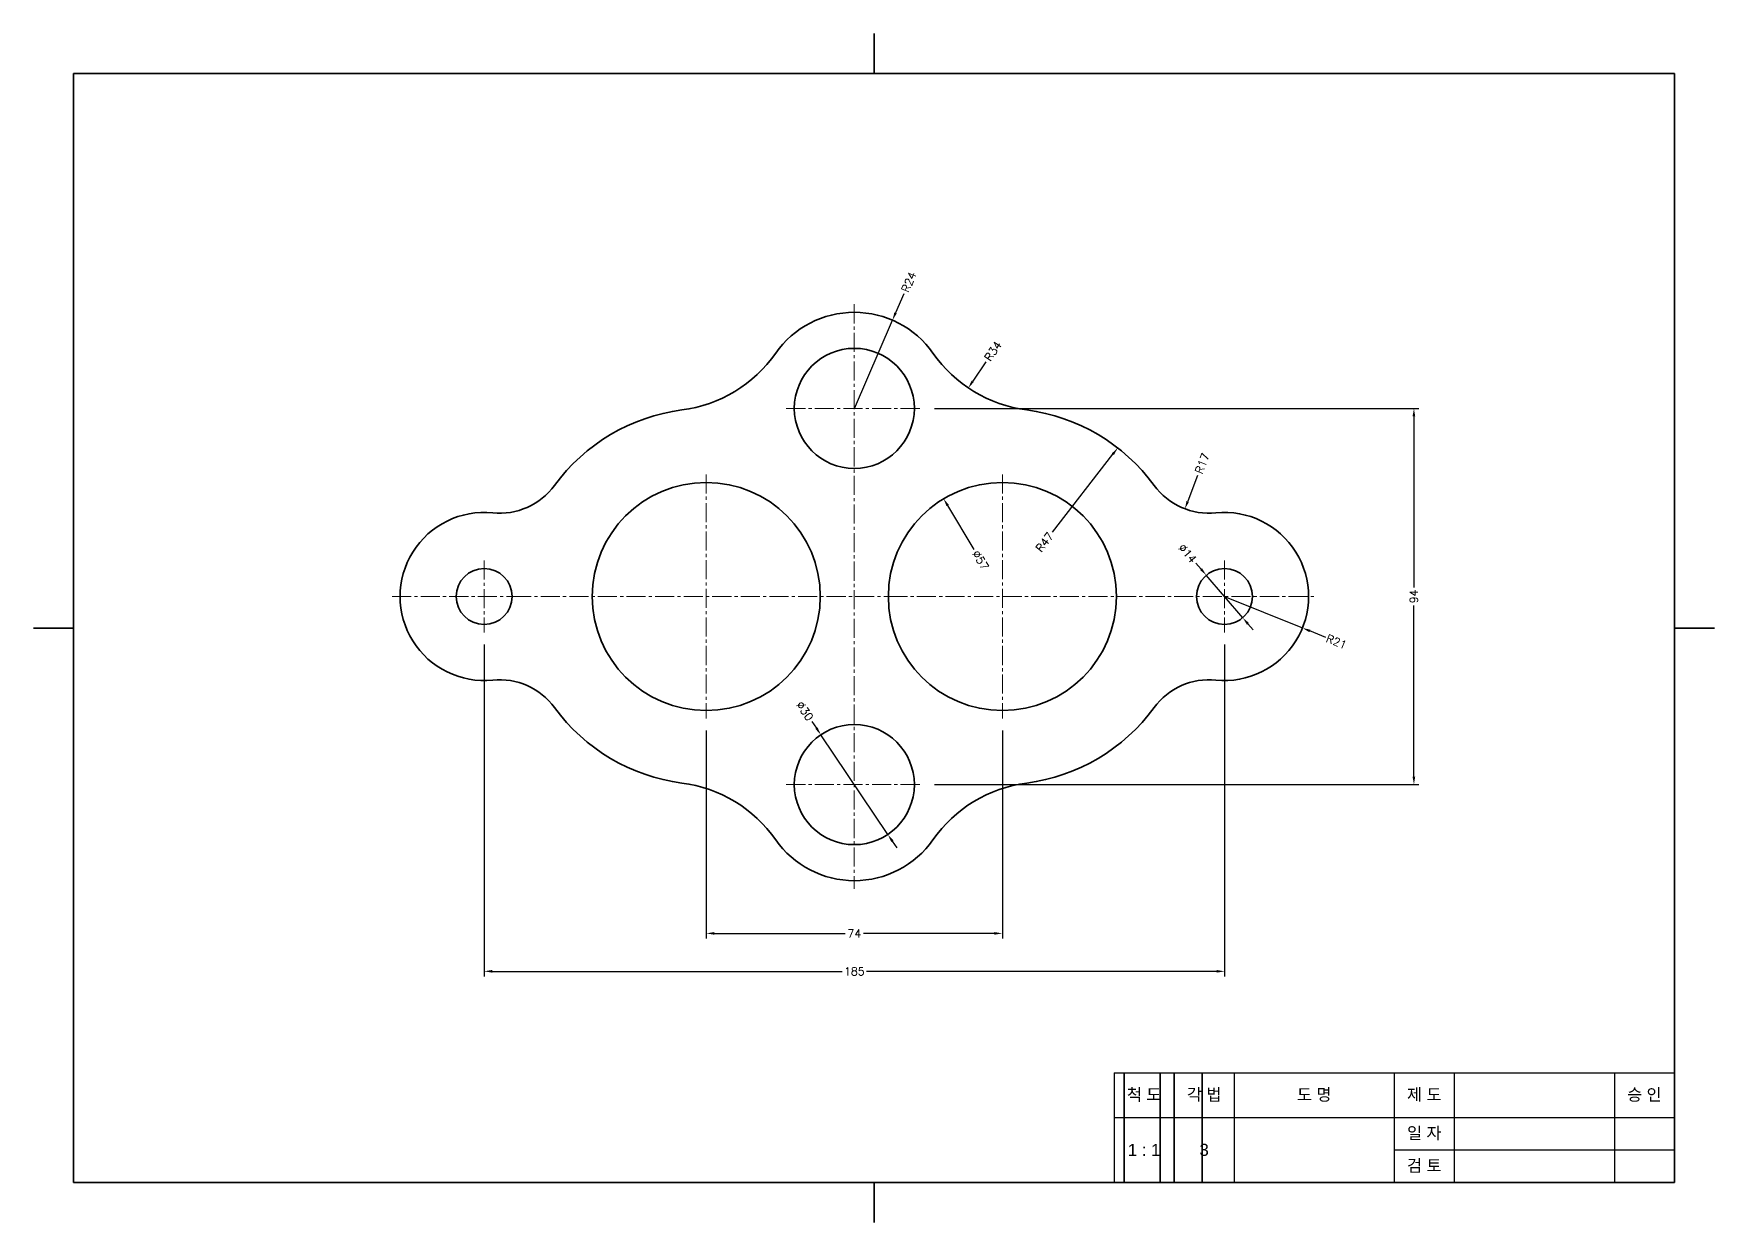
# Model space of a CAD drawing. Header units: millimetres. Extents: x 0 to 11420, y 0 to 297.
# Drawn here: x 10500 to 10920, y 0 to 297 of the extents above; entities that cross this region are included whole.
import ezdxf

# ---------------------------------------------------------------- set-up
doc = ezdxf.new("R2010")
doc.units = ezdxf.units.MM
doc.header["$LTSCALE"] = 0.25
doc.linetypes.add('CENTER2', pattern=[28.575, 19.05, -3.175, 3.175, -3.175])
for name, color, linetype, lineweight in [('1_윤곽선', 4, 'Continuous', 35), ('2_외형선', 7, 'Continuous', 35), ('4_중심선', 1, 'CENTER2', 18)]:
    doc.layers.add(name, color=color, linetype=linetype, lineweight=lineweight)
doc.styles.get("Standard").update_dxf_attribs({"font": 'arial.ttf'})
doc.styles.add('주석', font='romans.shx', dxfattribs={"height": 2, "bigfont": 'whgtxt.shx'})
doc.dimstyles.new('주석', dxfattribs={"dimscale": 0, "dimtxt": 2, "dimasz": 2, "dimexe": 1.25, "dimexo": 3, "dimtad": 0, "dimtxsty": '주석', "dimcen": 0, "dimclrd": 3, "dimclre": 3, "dimclrt": 3, "dimadec": 0, "dimazin": 0, "dimtfac": 1, "dimtmove": 0, "dimatfit": 3, "dimfxl": 5, "dimtfill": 1, "dimarcsym": 0})

# ---------------------------------------------------------------- blocks, each defined once
blk = doc.blocks.new('*T310')
at = {"layer": '1_윤곽선', "color": 0, "linetype": 'ByBlock', "lineweight": -2, "transparency": 16777216}
for p, q in [((0, 0), (140, 0)), ((0, 0), (0, -27.35)), ((140, 0), (140, -27.35)), ((0, -27.35), (140, -27.35))]:
    blk.add_line(p, q, dxfattribs=at)
at = {"layer": '1_윤곽선', "color": 3, "linetype": 'ByBlock', "lineweight": -2, "transparency": 16777216}
for p, q in [((15, 0), (15, -27.35)), ((30, 0), (30, -27.35)), ((70, 0), (70, -27.35)), ((85, 0), (85, -27.35)), ((125, 0), (125, -27.35)), ((0, -11.14), (140, -11.14)), ((70, -19.24), (140, -19.24))]:
    blk.add_line(p, q, dxfattribs=at)
at = {"layer": '1_윤곽선', "color": 2, "transparency": 16777216, "char_height": 3, "attachment_point": 5}
for s, insert, width in [('{\\fGulim|b0|i0|c129|p50;척 도}', (7.5, -5.57), 12), ('{\\fGulim|b0|i0|c129|p50;각 법}', (22.5, -5.57), 12), ('{\\fGulim|b0|i0|c129|p50;도 명}', (50, -5.57), 37), ('{\\fGulim|b0|i0|c129|p50;제 도}', (77.5, -5.57), 12), ('{\\fGulim|b0|i0|c129|p50;승 인}', (132.5, -5.57), 12), ('{\\fGulim|b0|i0|c129|p50;일 자}', (77.5, -15.19), 12), ('1 : 1', (7.5, -19.24), 12), ('3', (22.5, -19.24), 12), ('{\\fGulim|b0|i0|c129|p50;검 토}', (77.5, -23.29), 12)]:
    blk.add_mtext(s, dxfattribs=dict(at, insert=insert, width=width))
blk = doc.blocks.new('*D320')
at = {"layer": '2_외형선', "color": 3, "lineweight": -2, "transparency": 16777216}
for p, q in [((10725.09, 203.37), (10846.17, 203.37)), ((10844.92, 201.37), (10844.92, 158.66)), ((10844.92, 111.37), (10844.92, 154.08)), ((10725.09, 109.37), (10846.17, 109.37))]:
    blk.add_line(p, q, dxfattribs=at)
at = {"layer": '2_외형선', "color": 3, "transparency": 16777216}
for points in [[(10844.58, 201.37), (10845.25, 201.37), (10844.92, 203.37)], [(10844.58, 111.37), (10845.25, 111.37), (10844.92, 109.37)]]:
    blk.add_solid(points, dxfattribs=at)
at = {"layer": 'Defpoints', "color": 0, "transparency": 16777216}
for p in [(10722.09, 203.37), (10722.09, 109.37), (10844.92, 109.37)]:
    blk.add_point(p, dxfattribs=at)
at = {"layer": '2_외형선', "color": 3, "transparency": 16777216, "insert": (10844.92, 156.37), "char_height": 2, "attachment_point": 5, "rotation": 90, "style": '주석', "bg_fill": 3, "box_fill_scale": 1.1, "bg_fill_color": 256, "bg_fill_true_color": 13158600, "bg_fill_transparency": 0}
blk.add_mtext('94', dxfattribs=at)
blk = doc.blocks.new('*D321')
at = {"layer": '2_외형선', "color": 3, "lineweight": -2, "transparency": 16777216}
for p, q in [((10612.59, 144.37), (10612.59, 61.47)), ((10797.59, 144.37), (10797.59, 61.47)), ((10614.59, 62.72), (10702.03, 62.72)), ((10795.59, 62.72), (10708.14, 62.72))]:
    blk.add_line(p, q, dxfattribs=at)
at = {"layer": '2_외형선', "color": 3, "transparency": 16777216}
for points in [[(10614.59, 63.06), (10614.59, 62.39), (10612.59, 62.72)], [(10795.59, 63.06), (10795.59, 62.39), (10797.59, 62.72)]]:
    blk.add_solid(points, dxfattribs=at)
at = {"layer": 'Defpoints', "color": 0, "transparency": 16777216}
for p in [(10612.59, 147.37), (10797.59, 147.37), (10797.59, 62.72)]:
    blk.add_point(p, dxfattribs=at)
at = {"layer": '2_외형선', "color": 3, "transparency": 16777216, "insert": (10705.09, 62.72), "char_height": 2, "attachment_point": 5, "style": '주석', "bg_fill": 3, "box_fill_scale": 1.1, "bg_fill_color": 256, "bg_fill_true_color": 13158600, "bg_fill_transparency": 0}
blk.add_mtext('185', dxfattribs=at)
blk = doc.blocks.new('*D322')
at = {"layer": '2_외형선', "color": 3, "lineweight": -2, "transparency": 16777216}
for p, q in [((10668.09, 122.87), (10668.09, 70.95)), ((10742.09, 122.87), (10742.09, 70.95)), ((10670.09, 72.2), (10702.79, 72.2)), ((10740.09, 72.2), (10707.38, 72.2))]:
    blk.add_line(p, q, dxfattribs=at)
at = {"layer": '2_외형선', "color": 3, "transparency": 16777216}
for points in [[(10670.09, 72.53), (10670.09, 71.87), (10668.09, 72.2)], [(10740.09, 72.53), (10740.09, 71.87), (10742.09, 72.2)]]:
    blk.add_solid(points, dxfattribs=at)
at = {"layer": 'Defpoints', "color": 0, "transparency": 16777216}
for p in [(10668.09, 125.87), (10742.09, 125.87), (10742.09, 72.2)]:
    blk.add_point(p, dxfattribs=at)
at = {"layer": '2_외형선', "color": 3, "transparency": 16777216, "insert": (10705.09, 72.2), "char_height": 2, "attachment_point": 5, "style": '주석', "bg_fill": 3, "box_fill_scale": 1.1, "bg_fill_color": 256, "bg_fill_true_color": 13158600, "bg_fill_transparency": 0}
blk.add_mtext('74', dxfattribs=at)
blk = doc.blocks.new('*D323')
at = {"layer": '2_외형선', "color": 3, "lineweight": -2, "transparency": 16777216}
blk.add_line((10735.01, 168.13), (10728.42, 179.08), dxfattribs=at)
at = {"layer": '2_외형선', "color": 3, "transparency": 16777216}
blk.add_solid([(10728.71, 179.25), (10728.13, 178.91), (10727.39, 180.79)], dxfattribs=at)
at = {"layer": 'Defpoints', "color": 0, "transparency": 16777216}
for p in [(10727.39, 180.79), (10756.78, 131.95)]:
    blk.add_point(p, dxfattribs=at)
at = {"layer": '2_외형선', "color": 3, "transparency": 16777216, "insert": (10736.63, 165.43), "char_height": 2, "attachment_point": 5, "rotation": 301.0422, "style": '주석', "bg_fill": 3, "box_fill_scale": 1.1, "bg_fill_color": 256, "bg_fill_true_color": 13158600, "bg_fill_transparency": 0}
blk.add_mtext('∅57', dxfattribs=at)
blk = doc.blocks.new('*D324')
at = {"layer": '2_외형선', "color": 3, "lineweight": -2, "transparency": 16777216}
for p, q in [((10790.43, 164.73), (10791.73, 163.21)), ((10802.14, 151.06), (10793.03, 161.69)), ((10803.44, 149.54), (10804.74, 148.02))]:
    blk.add_line(p, q, dxfattribs=at)
at = {"layer": '2_외형선', "color": 3, "transparency": 16777216}
blk.add_solid([(10803.69, 149.76), (10803.19, 149.32), (10802.14, 151.06)], dxfattribs=at)
at = {"layer": 'Defpoints', "color": 0, "transparency": 16777216}
for p in [(10793.03, 161.69), (10802.14, 151.06)]:
    blk.add_point(p, dxfattribs=at)
at = {"layer": '2_외형선', "color": 3, "transparency": 16777216, "insert": (10788.35, 167.15), "char_height": 2, "attachment_point": 5, "rotation": 310.5929, "style": '주석', "bg_fill": 3, "box_fill_scale": 1.1, "bg_fill_color": 256, "bg_fill_true_color": 13158600, "bg_fill_transparency": 0}
blk.add_mtext('∅14', dxfattribs=at)
at = {"layer": '2_외형선', "color": 3, "transparency": 16777216}
blk.add_solid([(10791.98, 163.42), (10791.48, 162.99), (10793.03, 161.69)], dxfattribs=at)
blk = doc.blocks.new('*D325')
at = {"layer": '2_외형선', "color": 3, "lineweight": -2, "transparency": 16777216}
for p, q in [((10694.49, 125.15), (10695.61, 123.49)), ((10713.45, 96.92), (10696.72, 121.83)), ((10714.56, 95.26), (10715.68, 93.6))]:
    blk.add_line(p, q, dxfattribs=at)
at = {"layer": '2_외형선', "color": 3, "transparency": 16777216}
blk.add_solid([(10714.84, 95.44), (10714.29, 95.07), (10713.45, 96.92)], dxfattribs=at)
at = {"layer": 'Defpoints', "color": 0, "transparency": 16777216}
for p in [(10696.72, 121.83), (10713.45, 96.92)]:
    blk.add_point(p, dxfattribs=at)
at = {"layer": '2_외형선', "color": 3, "transparency": 16777216, "insert": (10692.74, 127.76), "char_height": 2, "attachment_point": 5, "rotation": 303.8794, "style": '주석', "bg_fill": 3, "box_fill_scale": 1.1, "bg_fill_color": 256, "bg_fill_true_color": 13158600, "bg_fill_transparency": 0}
blk.add_mtext('∅30', dxfattribs=at)
at = {"layer": '2_외형선', "color": 3, "transparency": 16777216}
blk.add_solid([(10695.89, 123.67), (10695.33, 123.3), (10696.72, 121.83)], dxfattribs=at)
blk = doc.blocks.new('*D326')
at = {"layer": '2_외형선', "color": 3, "lineweight": -2, "transparency": 16777216}
for p, q in [((10717.44, 231.95), (10715.4, 227.24)), ((10705.09, 203.37), (10714.61, 225.4))]:
    blk.add_line(p, q, dxfattribs=at)
at = {"layer": '2_외형선', "color": 3, "transparency": 16777216}
blk.add_solid([(10715.09, 227.37), (10715.71, 227.11), (10714.61, 225.4)], dxfattribs=at)
at = {"layer": 'Defpoints', "color": 0, "transparency": 16777216}
for p in [(10714.61, 225.4), (10705.09, 203.37)]:
    blk.add_point(p, dxfattribs=at)
at = {"layer": '2_외형선', "color": 3, "transparency": 16777216, "insert": (10718.72, 234.93), "char_height": 2, "attachment_point": 5, "rotation": 66.6248, "style": '주석', "bg_fill": 3, "box_fill_scale": 1.1, "bg_fill_color": 256, "bg_fill_true_color": 13158600, "bg_fill_transparency": 0}
blk.add_mtext('R24', dxfattribs=at)
blk = doc.blocks.new('*D327')
at = {"layer": '2_외형선', "color": 3, "lineweight": -2, "transparency": 16777216}
blk.add_line((10737.94, 214.98), (10734.69, 210.15), dxfattribs=at)
at = {"layer": '2_외형선', "color": 3, "transparency": 16777216}
blk.add_solid([(10734.41, 210.34), (10734.96, 209.96), (10733.57, 208.49)], dxfattribs=at)
at = {"layer": 'Defpoints', "color": 0, "transparency": 16777216}
for p in [(10752.56, 236.69), (10733.57, 208.49)]:
    blk.add_point(p, dxfattribs=at)
at = {"layer": '2_외형선', "color": 3, "transparency": 16777216, "insert": (10739.75, 217.67), "char_height": 2, "attachment_point": 5, "rotation": 56.0458, "style": '주석', "bg_fill": 3, "box_fill_scale": 1.1, "bg_fill_color": 256, "bg_fill_true_color": 13158600, "bg_fill_transparency": 0}
blk.add_mtext('R34', dxfattribs=at)
blk = doc.blocks.new('*D328')
at = {"layer": '2_외형선', "color": 3, "lineweight": -2, "transparency": 16777216}
blk.add_line((10754.59, 172.47), (10769.69, 191.91), dxfattribs=at)
at = {"layer": '2_외형선', "color": 3, "transparency": 16777216}
blk.add_solid([(10769.42, 192.12), (10769.95, 191.71), (10770.91, 193.49)], dxfattribs=at)
at = {"layer": 'Defpoints', "color": 0, "transparency": 16777216}
for p in [(10770.91, 193.49), (10742.09, 156.37)]:
    blk.add_point(p, dxfattribs=at)
at = {"layer": '2_외형선', "color": 3, "transparency": 16777216, "insert": (10752.63, 169.95), "char_height": 2, "attachment_point": 5, "rotation": 52.1642, "style": '주석', "bg_fill": 3, "box_fill_scale": 1.1, "bg_fill_color": 256, "bg_fill_true_color": 13158600, "bg_fill_transparency": 0}
blk.add_mtext('R47', dxfattribs=at)
blk = doc.blocks.new('*D329')
at = {"layer": '2_외형선', "color": 3, "lineweight": -2, "transparency": 16777216}
blk.add_line((10790.86, 186.62), (10788.41, 180.15), dxfattribs=at)
at = {"layer": '2_외형선', "color": 3, "transparency": 16777216}
blk.add_solid([(10788.1, 180.27), (10788.72, 180.03), (10787.7, 178.28)], dxfattribs=at)
at = {"layer": 'Defpoints', "color": 0, "transparency": 16777216}
blk.add_point((10787.7, 178.28), dxfattribs=at)
at = {"layer": '2_외형선', "color": 3, "transparency": 16777216, "insert": (10792, 189.61), "char_height": 2, "attachment_point": 5, "rotation": 69.2518, "style": '주석', "bg_fill": 3, "box_fill_scale": 1.1, "bg_fill_color": 256, "bg_fill_true_color": 13158600, "bg_fill_transparency": 0}
blk.add_mtext('R17', dxfattribs=at)
at = {"layer": 'Defpoints', "color": 0, "transparency": 16777216}
blk.add_point((10793.73, 194.18), dxfattribs=at)
blk = doc.blocks.new('*D330')
at = {"layer": '2_외형선', "color": 3, "lineweight": -2, "transparency": 16777216}
for p, q in [((10797.59, 156.37), (10817.06, 148.51)), ((10822.89, 146.16), (10818.91, 147.76))]:
    blk.add_line(p, q, dxfattribs=at)
at = {"layer": '2_외형선', "color": 3, "transparency": 16777216}
blk.add_solid([(10819.04, 148.07), (10818.79, 147.45), (10817.06, 148.51)], dxfattribs=at)
at = {"layer": 'Defpoints', "color": 0, "transparency": 16777216}
for p in [(10797.59, 156.37), (10817.06, 148.51)]:
    blk.add_point(p, dxfattribs=at)
at = {"layer": '2_외형선', "color": 3, "transparency": 16777216, "insert": (10825.59, 145.07), "char_height": 2, "attachment_point": 5, "rotation": 338.0174, "style": '주석', "bg_fill": 3, "box_fill_scale": 1.1, "bg_fill_color": 256, "bg_fill_true_color": 13158600, "bg_fill_transparency": 0}
blk.add_mtext('R21', dxfattribs=at)

msp = doc.modelspace()

# ---------------------------------------------------------------- linework, layer by layer
at = {"layer": '1_윤곽선'}
for p, q in [((10710, 297), (10710, 287)), ((10500, 148.5), (10510, 148.5)), ((10920, 148.5), (10910, 148.5)), ((10710, 0), (10710, 10))]:
    msp.add_line(p, q, dxfattribs=at)
msp.add_lwpolyline([(10510, 10), (10910, 10), (10910, 287), (10510, 287)], close=True, dxfattribs=at)
at = {"layer": '2_외형선'}
for p, q in [((10772.5, 37.347), (10772.5, 10)), ((10781.5, 37.347), (10781.5, 10)), ((10785, 37.347), (10785, 10)), ((10792, 37.347), (10792, 10))]:
    msp.add_line(p, q, dxfattribs=at)
for centre, radius in [((10705.085, 203.372), 15), ((10668.085, 156.372), 28.5), ((10742.085, 156.372), 28.5), ((10612.585, 156.372), 7), ((10797.585, 156.372), 7), ((10705.085, 109.372), 15)]:
    msp.add_circle(centre, radius, dxfattribs=at)
for centre, radius, start, end in [((10705.085, 203.372), 24, 35.06336, 144.93664), ((10657.611, 236.692), 34, 277.42964, 324.93664), ((10752.559, 236.692), 34, 215.06336, 262.57036), ((10668.085, 156.372), 47, 97.42964, 143.79459), ((10742.085, 156.372), 47, 36.20541, 82.57036), ((10742.085, 156.372), 47, 36.20541, 82.57036), ((10742.085, 156.372), 47, 36.20541, 82.57036), ((10616.443, 194.176), 17, 264.17277, 323.79459), ((10793.727, 194.176), 17, 216.20541, 275.82723), ((10612.585, 156.372), 21, 84.17277, 275.82723), ((10797.585, 156.372), 21, 264.17277, 95.82723), ((10616.443, 118.569), 17, 36.20541, 95.82723), ((10793.727, 118.569), 17, 84.17277, 143.79459), ((10668.085, 156.372), 47, 216.20541, 262.57036), ((10742.085, 156.372), 47, 277.42964, 323.79459), ((10657.611, 76.053), 34, 35.06336, 82.57036), ((10752.559, 76.053), 34, 97.42964, 144.93664), ((10705.085, 109.372), 24, 215.06336, 324.93664)]:
    msp.add_arc(centre, radius, start, end, dxfattribs=at)
at = {"layer": '4_중심선'}
for p, q in [((10705.085, 229.372), (10705.085, 83.372)), ((10688.085, 203.372), (10722.085, 203.372)), ((10668.085, 186.872), (10668.085, 125.872)), ((10742.085, 186.872), (10742.085, 125.872)), ((10612.585, 165.372), (10612.585, 147.372)), ((10797.585, 165.372), (10797.585, 147.372)), ((10589.585, 156.372), (10619.585, 156.372)), ((10619.585, 156.372), (10713.585, 156.372)), ((10713.585, 156.372), (10820.585, 156.372)), ((10688.085, 109.372), (10722.085, 109.372))]:
    msp.add_line(p, q, dxfattribs=at)

# ---------------------------------------------------------------- block references
msp.add_blockref('*T310', (10770, 37.347))

# ---------------------------------------------------------------- next in the draw order: dimensions: what is measured, and where the dimension line sits
at = {"layer": '2_외형선'}
dim = msp.add_radius_dim(center=(10752.559, 236.692), mpoint=(10733.569, 208.49), dimstyle='주석', dxfattribs=at)
dim.commit()
dim.dimension.update_dxf_attribs({"geometry": '*D327', "text_midpoint": (10739.749, 217.668), "dimtype": 164})
dim = msp.add_linear_dim(base=(10844.917, 109.372), p1=(10722.085, 203.372), p2=(10722.085, 109.372), angle=90, dimstyle='주석', dxfattribs=at)
dim.commit()
dim.dimension.update_dxf_attribs({"geometry": '*D320', "text_midpoint": (10844.917, 156.372)})

# ---------------------------------------------------------------- next in the draw order: dimensions: what is measured, and where the dimension line sits
for center, mpoint, picture, middle in [((10705.085, 203.372), (10714.607, 225.403), '*D326', (10718.724, 234.927)), ((10793.727, 194.176), (10787.705, 178.279), '*D329', (10791.997, 189.609))]:
    dim = msp.add_radius_dim(center=center, mpoint=mpoint, dimstyle='주석', dxfattribs=at)
    dim.commit()
    dim.dimension.update_dxf_attribs({"geometry": picture, "text_midpoint": middle, "dimtype": 164})
dim = msp.add_linear_dim(base=(10797.585, 62.722), p1=(10612.585, 147.372), p2=(10797.585, 147.372), dimstyle='주석', dxfattribs=at)
dim.commit()
dim.dimension.update_dxf_attribs({"geometry": '*D321', "text_midpoint": (10705.085, 62.722)})

# ---------------------------------------------------------------- next in the draw order: dimensions: what is measured, and where the dimension line sits
dim = msp.add_diameter_dim_2p(p1=(10756.782, 131.954), p2=(10727.389, 180.791), dimstyle='주석', dxfattribs=at)
dim.commit()
dim.dimension.update_dxf_attribs({"geometry": '*D323', "text_midpoint": (10736.631, 165.434), "dimtype": 163})
dim = msp.add_diameter_dim_2p(p1=(10802.14, 151.057), p2=(10793.03, 161.688), dimstyle='주석', dxfattribs=at)
dim.commit()
dim.dimension.update_dxf_attribs({"geometry": '*D324', "text_midpoint": (10788.348, 167.153)})
dim = msp.add_linear_dim(base=(10742.085, 72.199), p1=(10668.085, 125.872), p2=(10742.085, 125.872), dimstyle='주석', dxfattribs=at)
dim.commit()
dim.dimension.update_dxf_attribs({"geometry": '*D322', "text_midpoint": (10705.085, 72.199)})

# ---------------------------------------------------------------- next in the draw order: dimensions: what is measured, and where the dimension line sits
for center, mpoint, picture, middle in [((10742.085, 156.372), (10770.915, 193.492), '*D328', (10752.628, 169.947)), ((10797.585, 156.372), (10817.058, 148.512), '*D330', (10825.588, 145.069))]:
    dim = msp.add_radius_dim(center=center, mpoint=mpoint, dimstyle='주석', dxfattribs=at)
    dim.commit()
    dim.dimension.update_dxf_attribs({"geometry": picture, "text_midpoint": middle, "dimtype": 164})
dim = msp.add_diameter_dim_2p(p1=(10713.447, 96.919), p2=(10696.723, 121.826), dimstyle='주석', dxfattribs=at)
dim.commit()
dim.dimension.update_dxf_attribs({"geometry": '*D325', "text_midpoint": (10692.738, 127.761)})

doc.saveas('drawing.dxf')
